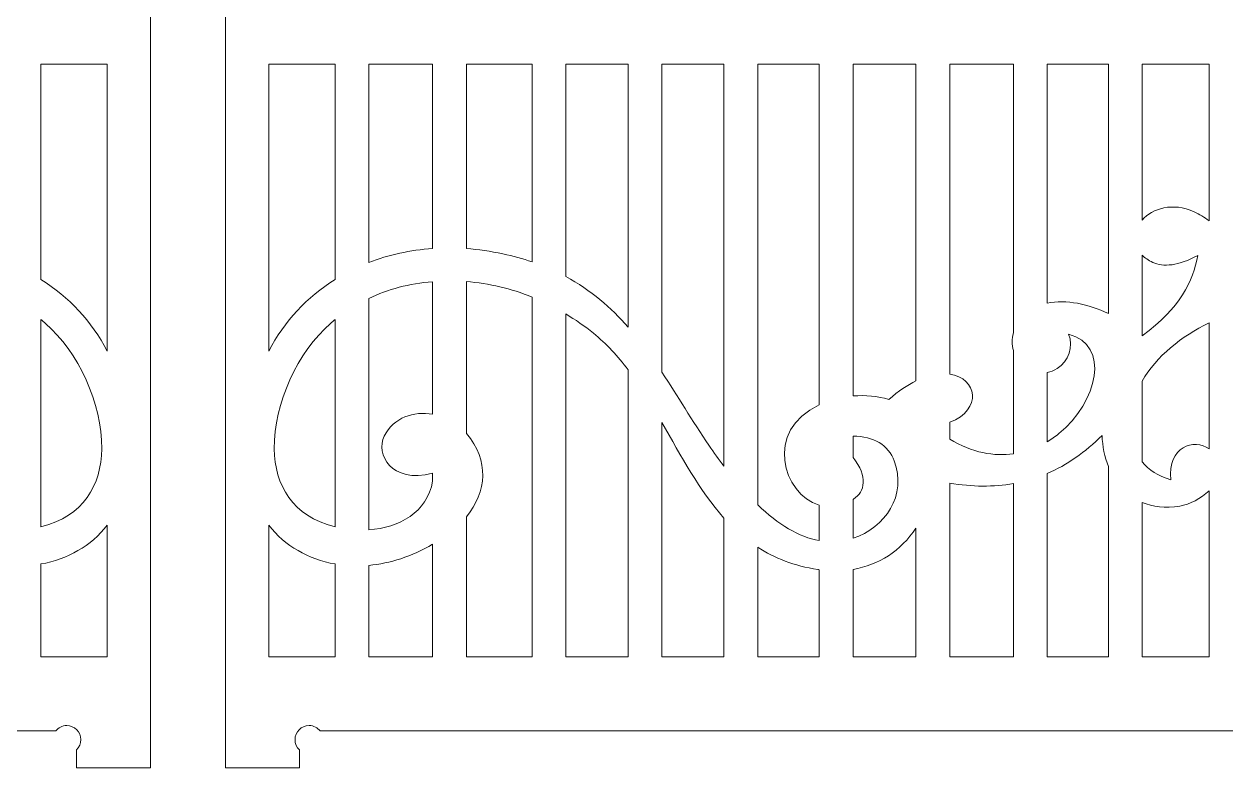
# Model space of a CAD drawing. Header units: centimetres. Extents: x -17.8 to 60.3, y -9.9 to 37.2.
# Drawn here: x -5.98 to 6.81, y 5.24 to 13.16 of the extents above; entities that cross this region are included whole.
import ezdxf

# ---------------------------------------------------------------- set-up
doc = ezdxf.new("R2010")
doc.units = ezdxf.units.CM
doc.header["$MEASUREMENT"] = 0
doc.layers.add('layer 1', color=7, linetype='Continuous')

msp = doc.modelspace()

# ---------------------------------------------------------------- linework, layer by layer
at = {"layer": 'layer 1', "color": 2, "lineweight": 9}
for points, knots in [([(-4.63601, 24.415), (-4.63601, 18.01557), (-4.63601, 11.63934), (-4.63601, 5.24381), (-4.63601, 5.24381), (-4.63601, 5.24381), (-5.09788, 5.24381), (-5.09788, 5.24381), (-5.09788, 5.24381), (-5.09788, 5.24381), (-5.42453, 5.24381), (-5.42453, 5.24381), (-5.42453, 5.24381), (-5.42453, 5.24381), (-5.42453, 5.43717), (-5.42453, 5.43717), (-5.42453, 5.43717), (-5.39622, 5.46445), (-5.3786, 5.50276), (-5.3786, 5.54518), (-5.3786, 5.54518), (-5.3786, 5.62801), (-5.44576, 5.69518), (-5.5286, 5.69518), (-5.5286, 5.69518), (-5.57636, 5.69518), (-5.61891, 5.67285), (-5.64638, 5.63807), (-5.64638, 5.63807), (-5.64638, 5.63807), (-16.96413, 5.63807), (-16.96413, 5.63807), (-16.96413, 5.63807), (-16.9916, 5.67285), (-17.03415, 5.69518), (-17.08191, 5.69518), (-17.08191, 5.69518), (-17.16475, 5.69518), (-17.23191, 5.62801), (-17.23191, 5.54518), (-17.23191, 5.54518), (-17.23191, 5.50127), (-17.21304, 5.46177), (-17.18297, 5.43434), (-17.18297, 5.43434), (-17.18297, 5.43434), (-17.18297, 5.24381), (-17.18297, 5.24381), (-17.18297, 5.24381), (-17.18297, 5.24381), (-17.77437, 5.24381), (-17.77437, 5.24381), (-17.77437, 5.24381), (-17.77437, 5.24381), (-17.77437, 5.63807), (-17.77437, 5.63807), (-17.77437, 5.63807), (-17.77437, 5.63807), (-17.77437, 6.42659), (-17.77437, 6.42659), (-17.77437, 6.42659), (-17.77437, 6.42659), (-17.77437, 12.73479), (-17.77437, 12.73479), (-17.77437, 12.73479), (-17.77437, 12.73479), (-17.77437, 13.52331), (-17.77437, 13.52331), (-17.77437, 13.52331), (-17.77437, 13.52331), (-17.77437, 24.12646), (-17.77437, 24.12646), (-17.77437, 24.12646), (-17.77437, 24.12646), (-17.77437, 24.56265), (-17.77437, 24.56265), (-17.77437, 24.56265), (-17.77437, 24.56265), (-17.77437, 24.95691), (-17.77437, 24.95691), (-17.77437, 24.95691), (-17.77437, 24.95691), (-17.18297, 24.95691), (-17.18297, 24.95691), (-17.18297, 24.95691), (-17.18297, 24.95691), (-17.18297, 24.76837), (-17.18297, 24.76837), (-17.18297, 24.76837), (-17.21304, 24.74094), (-17.23191, 24.70144), (-17.23191, 24.65753), (-17.23191, 24.65753), (-17.23191, 24.5747), (-17.16475, 24.50753), (-17.08191, 24.50753), (-17.08191, 24.50753), (-17.04536, 24.50753), (-17.01187, 24.52062), (-16.98584, 24.54235), (-16.98584, 24.54235), (-16.98584, 24.54235), (-16.98584, 20.50775), (-16.98584, 20.50775), (-16.98584, 20.50775), (-16.93966, 20.55723), (-16.88494, 20.60526), (-16.821, 20.65121), (-16.821, 20.65121), (-16.66854, 20.76082), (-16.44634, 20.80952), (-16.14779, 20.80005), (-16.14779, 20.80005), (-16.20051, 21.0652), (-16.21233, 21.27795), (-16.18903, 21.44857), (-16.18903, 21.44857), (-16.13003, 21.88051), (-15.67194, 22.22386), (-15.25181, 22.01041), (-15.25181, 22.01041), (-15.09993, 21.93325), (-14.99733, 21.78376), (-15.07981, 21.55878), (-15.07981, 21.55878), (-15.16694, 21.32117), (-15.59222, 21.29176), (-15.58507, 21.70299), (-15.58507, 21.70299), (-15.91001, 21.62161), (-15.99251, 21.18251), (-15.63597, 20.69051), (-15.63597, 20.69051), (-15.15117, 20.02154), (-14.37172, 19.83382), (-13.56946, 20.01112), (-13.56946, 20.01112), (-12.75023, 20.19217), (-12.25077, 20.89421), (-12.40318, 21.72106), (-12.40318, 21.72106), (-12.48571, 22.16892), (-12.8824, 22.63552), (-13.40274, 22.47987), (-13.40274, 22.47987), (-13.58176, 22.42633), (-13.71637, 22.27218), (-13.74011, 21.99484), (-13.74011, 21.99484), (-13.46001, 22.08199), (-13.27849, 22.01064), (-13.21344, 21.88089), (-13.21344, 21.88089), (-13.03363, 21.52219), (-13.49196, 21.32608), (-13.77871, 21.469), (-13.77871, 21.469), (-14.15621, 21.65713), (-14.18737, 22.01448), (-14.01323, 22.37744), (-14.01323, 22.37744), (-13.68282, 23.06594), (-12.85578, 22.86397), (-12.34715, 22.51472), (-12.34715, 22.51472), (-12.20806, 23.21602), (-11.69899, 23.45184), (-11.28826, 23.50738), (-11.28826, 23.50738), (-10.09354, 23.66895), (-9.2411, 22.58929), (-8.16533, 22.36493), (-8.16533, 22.36493), (-7.75466, 22.27929), (-7.49082, 22.61039), (-7.46227, 22.98304), (-7.46227, 22.98304), (-7.45148, 23.12375), (-7.49372, 23.25789), (-7.63328, 23.36293), (-7.63328, 23.36293), (-7.71886, 22.55927), (-8.52196, 22.97534), (-8.32145, 23.49326), (-8.32145, 23.49326), (-8.11509, 24.02625), (-7.22313, 23.68018), (-7.15939, 23.1552), (-7.15939, 23.1552), (-7.12912, 22.90577), (-7.20291, 22.57494), (-7.43954, 22.15902), (-7.43954, 22.15902), (-7.00271, 22.20304), (-6.56746, 22.29688), (-6.13741, 22.55633), (-6.13741, 22.55633), (-5.41208, 22.99397), (-5.01584, 23.61784), (-5.02706, 24.47182), (-5.02706, 24.47182), (-5.0388, 25.36441), (-5.39004, 25.99943), (-6.358, 26.06201), (-6.358, 26.06201), (-6.97705, 26.10203), (-7.55364, 25.79544), (-7.52305, 25.11062), (-7.52305, 25.11062), (-7.51132, 24.84745), (-7.32345, 24.68153), (-7.01522, 24.58509), (-7.01522, 24.58509), (-7.11356, 24.85094), (-7.03295, 25.08041), (-6.88771, 25.18483), (-6.88771, 25.18483), (-6.7814, 25.26125), (-6.64045, 25.2707), (-6.50966, 25.17848), (-6.50966, 25.17848), (-6.24927, 24.99485), (-6.30576, 24.6546), (-6.51861, 24.44719), (-6.51861, 24.44719), (-6.78448, 24.18818), (-7.14563, 24.15834), (-7.42366, 24.31236), (-7.42366, 24.31236), (-7.82605, 24.53526), (-7.95879, 25.13703), (-7.83741, 25.54933), (-7.83741, 25.54933), (-7.76997, 25.77835), (-7.61651, 25.97813), (-7.3628, 26.14469), (-7.3628, 26.14469), (-7.05744, 26.34512), (-6.70752, 26.40975), (-6.40005, 26.3956), (-6.40005, 26.3956), (-5.58677, 26.35817), (-4.7549, 25.66939), (-4.65329, 24.86076), (-4.65329, 24.86076), (-4.64894, 24.82604), (-4.64168, 24.56304), (-4.63788, 24.47591), (-4.63788, 24.47591), (-4.63699, 24.45542), (-4.63601, 24.43554), (-4.63601, 24.415)], [0, 0, 0, 0, 0.015625, 0.015625, 0.015625, 0.015625, 0.03125, 0.03125, 0.03125, 0.03125, 0.046875, 0.046875, 0.046875, 0.046875, 0.0625, 0.0625, 0.0625, 0.0625, 0.078125, 0.078125, 0.078125, 0.078125, 0.09375, 0.09375, 0.09375, 0.09375, 0.109375, 0.109375, 0.109375, 0.109375, 0.125, 0.125, 0.125, 0.125, 0.140625, 0.140625, 0.140625, 0.140625, 0.15625, 0.15625, 0.15625, 0.15625, 0.171875, 0.171875, 0.171875, 0.171875, 0.1875, 0.1875, 0.1875, 0.1875, 0.203125, 0.203125, 0.203125, 0.203125, 0.21875, 0.21875, 0.21875, 0.21875, 0.234375, 0.234375, 0.234375, 0.234375, 0.25, 0.25, 0.25, 0.25, 0.265625, 0.265625, 0.265625, 0.265625, 0.28125, 0.28125, 0.28125, 0.28125, 0.296875, 0.296875, 0.296875, 0.296875, 0.3125, 0.3125, 0.3125, 0.3125, 0.328125, 0.328125, 0.328125, 0.328125, 0.34375, 0.34375, 0.34375, 0.34375, 0.359375, 0.359375, 0.359375, 0.359375, 0.375, 0.375, 0.375, 0.375, 0.390625, 0.390625, 0.390625, 0.390625, 0.40625, 0.40625, 0.40625, 0.40625, 0.421875, 0.421875, 0.421875, 0.421875, 0.4375, 0.4375, 0.4375, 0.4375, 0.453125, 0.453125, 0.453125, 0.453125, 0.46875, 0.46875, 0.46875, 0.46875, 0.484375, 0.484375, 0.484375, 0.484375, 0.5, 0.5, 0.5, 0.5, 0.515625, 0.515625, 0.515625, 0.515625, 0.53125, 0.53125, 0.53125, 0.53125, 0.546875, 0.546875, 0.546875, 0.546875, 0.5625, 0.5625, 0.5625, 0.5625, 0.578125, 0.578125, 0.578125, 0.578125, 0.59375, 0.59375, 0.59375, 0.59375, 0.609375, 0.609375, 0.609375, 0.609375, 0.625, 0.625, 0.625, 0.625, 0.640625, 0.640625, 0.640625, 0.640625, 0.65625, 0.65625, 0.65625, 0.65625, 0.671875, 0.671875, 0.671875, 0.671875, 0.6875, 0.6875, 0.6875, 0.6875, 0.703125, 0.703125, 0.703125, 0.703125, 0.71875, 0.71875, 0.71875, 0.71875, 0.734375, 0.734375, 0.734375, 0.734375, 0.75, 0.75, 0.75, 0.75, 0.765625, 0.765625, 0.765625, 0.765625, 0.78125, 0.78125, 0.78125, 0.78125, 0.796875, 0.796875, 0.796875, 0.796875, 0.8125, 0.8125, 0.8125, 0.8125, 0.828125, 0.828125, 0.828125, 0.828125, 0.84375, 0.84375, 0.84375, 0.84375, 0.859375, 0.859375, 0.859375, 0.859375, 0.875, 0.875, 0.875, 0.875, 0.890625, 0.890625, 0.890625, 0.890625, 0.90625, 0.90625, 0.90625, 0.90625, 0.921875, 0.921875, 0.921875, 0.921875, 0.9375, 0.9375, 0.9375, 0.9375, 0.953125, 0.953125, 0.953125, 0.953125, 0.96875, 0.96875, 0.96875, 0.96875, 1, 1, 1, 1]), ([(-3.84007, 24.40187), (-3.84007, 18.00686), (-3.84007, 11.63498), (-3.84007, 5.24382), (-3.84007, 5.24382), (-3.84007, 5.24382), (-3.37819, 5.24382), (-3.37819, 5.24382), (-3.37819, 5.24382), (-3.37819, 5.24382), (-3.05154, 5.24382), (-3.05154, 5.24382), (-3.05154, 5.24382), (-3.05154, 5.24382), (-3.05154, 5.43579), (-3.05154, 5.43579), (-3.05154, 5.43579), (-3.08069, 5.46315), (-3.09892, 5.50204), (-3.09892, 5.54518), (-3.09892, 5.54518), (-3.09892, 5.62801), (-3.03176, 5.69518), (-2.94892, 5.69518), (-2.94892, 5.69518), (-2.90117, 5.69518), (-2.85862, 5.67286), (-2.83115, 5.63808), (-2.83115, 5.63808), (-2.83115, 5.63808), (8.48448, 5.63808), (8.48448, 5.63808), (8.48448, 5.63808), (8.51195, 5.67286), (8.5545, 5.69518), (8.60225, 5.69518), (8.60225, 5.69518), (8.68509, 5.69518), (8.75225, 5.62801), (8.75225, 5.54518), (8.75225, 5.54518), (8.75225, 5.50305), (8.73487, 5.46498), (8.7069, 5.43773), (8.7069, 5.43773), (8.7069, 5.43773), (8.7069, 5.24382), (8.7069, 5.24382), (8.7069, 5.24382), (8.7069, 5.24382), (9.29829, 5.24382), (9.29829, 5.24382), (9.29829, 5.24382), (9.29829, 5.24382), (9.29829, 5.63808), (9.29829, 5.63808), (9.29829, 5.63808), (9.29829, 5.63808), (9.29829, 6.42661), (9.29829, 6.42661), (9.29829, 6.42661), (9.29829, 6.42661), (9.29829, 12.7348), (9.29829, 12.7348), (9.29829, 12.7348), (9.29829, 12.7348), (9.29829, 13.52332), (9.29829, 13.52332), (9.29829, 13.52332), (9.29829, 13.52332), (9.29829, 24.12648), (9.29829, 24.12648), (9.29829, 24.12648), (9.29829, 24.12648), (9.29829, 24.56266), (9.29829, 24.56266), (9.29829, 24.56266), (9.29829, 24.56266), (9.29829, 24.95692), (9.29829, 24.95692), (9.29829, 24.95692), (9.29829, 24.95692), (8.7069, 24.95692), (8.7069, 24.95692), (8.7069, 24.95692), (8.7069, 24.95692), (8.7069, 24.76498), (8.7069, 24.76498), (8.7069, 24.76498), (8.73487, 24.73773), (8.75225, 24.69966), (8.75225, 24.65753), (8.75225, 24.65753), (8.75225, 24.5747), (8.68509, 24.50753), (8.60225, 24.50753), (8.60225, 24.50753), (8.56736, 24.50753), (8.53525, 24.51944), (8.50977, 24.53943), (8.50977, 24.53943), (8.50977, 24.53943), (8.50977, 20.50777), (8.50977, 20.50777), (8.50977, 20.50777), (8.46359, 20.55725), (8.40886, 20.60527), (8.34493, 20.65123), (8.34493, 20.65123), (8.19247, 20.76083), (7.97026, 20.80954), (7.67171, 20.80006), (7.67171, 20.80006), (7.72444, 21.06521), (7.73625, 21.27796), (7.71295, 21.44858), (7.71295, 21.44858), (7.65396, 21.88052), (7.19586, 22.22387), (6.77574, 22.01042), (6.77574, 22.01042), (6.62386, 21.93326), (6.52126, 21.78377), (6.60374, 21.55879), (6.60374, 21.55879), (6.69087, 21.32118), (7.11615, 21.29177), (7.109, 21.703), (7.109, 21.703), (7.43393, 21.62162), (7.51644, 21.18252), (7.15989, 20.69052), (7.15989, 20.69052), (6.6751, 20.02155), (5.89564, 19.83383), (5.09338, 20.01113), (5.09338, 20.01113), (4.27416, 20.19219), (3.7747, 20.89422), (3.9271, 21.72107), (3.9271, 21.72107), (4.00964, 22.16894), (4.40633, 22.63553), (4.92666, 22.47988), (4.92666, 22.47988), (5.10568, 22.42634), (5.2403, 22.2722), (5.26403, 21.99486), (5.26403, 21.99486), (4.98394, 22.082), (4.80242, 22.01065), (4.73736, 21.8809), (4.73736, 21.8809), (4.55756, 21.5222), (5.01588, 21.3261), (5.30263, 21.46902), (5.30263, 21.46902), (5.68014, 21.65715), (5.7113, 22.01449), (5.53715, 22.37745), (5.53715, 22.37745), (5.20675, 23.06595), (4.3797, 22.86398), (3.87108, 22.51473), (3.87108, 22.51473), (3.73198, 23.21603), (3.22291, 23.45185), (2.81218, 23.50739), (2.81218, 23.50739), (1.61746, 23.66896), (0.76503, 22.5893), (-0.31074, 22.36494), (-0.31074, 22.36494), (-0.72142, 22.2793), (-0.98526, 22.61041), (-1.0138, 22.98305), (-1.0138, 22.98305), (-1.02459, 23.12376), (-0.98235, 23.2579), (-0.8428, 23.36295), (-0.8428, 23.36295), (-0.75722, 22.55928), (0.04588, 22.97535), (-0.15463, 23.49328), (-0.15463, 23.49328), (-0.36098, 24.02627), (-1.25295, 23.6802), (-1.31669, 23.15521), (-1.31669, 23.15521), (-1.34695, 22.90579), (-1.27316, 22.57495), (-1.03654, 22.15903), (-1.03654, 22.15903), (-1.47337, 22.20305), (-1.90862, 22.29689), (-2.33867, 22.55634), (-2.33867, 22.55634), (-3.06399, 22.99398), (-3.46024, 23.61785), (-3.44901, 24.47184), (-3.44901, 24.47184), (-3.43728, 25.36442), (-3.08603, 25.99944), (-2.11808, 26.06203), (-2.11808, 26.06203), (-1.49902, 26.10204), (-0.92244, 25.79545), (-0.95302, 25.11063), (-0.95302, 25.11063), (-0.96476, 24.84746), (-1.15262, 24.68154), (-1.46086, 24.58511), (-1.46086, 24.58511), (-1.36251, 24.85096), (-1.44313, 25.08042), (-1.58836, 25.18485), (-1.58836, 25.18485), (-1.69468, 25.26127), (-1.83563, 25.27072), (-1.96642, 25.1785), (-1.96642, 25.1785), (-2.2268, 24.99486), (-2.17032, 24.65462), (-1.95747, 24.44721), (-1.95747, 24.44721), (-1.69159, 24.18819), (-1.33045, 24.15836), (-1.05241, 24.31237), (-1.05241, 24.31237), (-0.65003, 24.53527), (-0.51728, 25.13705), (-0.63866, 25.54934), (-0.63866, 25.54934), (-0.70611, 25.77837), (-0.85957, 25.97814), (-1.11327, 26.1447), (-1.11327, 26.1447), (-1.41863, 26.34513), (-1.76855, 26.40977), (-2.07602, 26.39561), (-2.07602, 26.39561), (-2.88931, 26.35818), (-3.72117, 25.66941), (-3.82279, 24.86078), (-3.82279, 24.86078), (-3.83555, 24.75923), (-3.84115, 24.65094), (-3.84003, 24.53894), (-3.84003, 24.53894), (-3.83948, 24.48378), (-3.84007, 24.45011), (-3.84007, 24.40187)], [0, 0, 0, 0, 0.015625, 0.015625, 0.015625, 0.015625, 0.03125, 0.03125, 0.03125, 0.03125, 0.046875, 0.046875, 0.046875, 0.046875, 0.0625, 0.0625, 0.0625, 0.0625, 0.078125, 0.078125, 0.078125, 0.078125, 0.09375, 0.09375, 0.09375, 0.09375, 0.109375, 0.109375, 0.109375, 0.109375, 0.125, 0.125, 0.125, 0.125, 0.140625, 0.140625, 0.140625, 0.140625, 0.15625, 0.15625, 0.15625, 0.15625, 0.171875, 0.171875, 0.171875, 0.171875, 0.1875, 0.1875, 0.1875, 0.1875, 0.203125, 0.203125, 0.203125, 0.203125, 0.21875, 0.21875, 0.21875, 0.21875, 0.234375, 0.234375, 0.234375, 0.234375, 0.25, 0.25, 0.25, 0.25, 0.265625, 0.265625, 0.265625, 0.265625, 0.28125, 0.28125, 0.28125, 0.28125, 0.296875, 0.296875, 0.296875, 0.296875, 0.3125, 0.3125, 0.3125, 0.3125, 0.328125, 0.328125, 0.328125, 0.328125, 0.34375, 0.34375, 0.34375, 0.34375, 0.359375, 0.359375, 0.359375, 0.359375, 0.375, 0.375, 0.375, 0.375, 0.390625, 0.390625, 0.390625, 0.390625, 0.40625, 0.40625, 0.40625, 0.40625, 0.421875, 0.421875, 0.421875, 0.421875, 0.4375, 0.4375, 0.4375, 0.4375, 0.453125, 0.453125, 0.453125, 0.453125, 0.46875, 0.46875, 0.46875, 0.46875, 0.484375, 0.484375, 0.484375, 0.484375, 0.5, 0.5, 0.5, 0.5, 0.515625, 0.515625, 0.515625, 0.515625, 0.53125, 0.53125, 0.53125, 0.53125, 0.546875, 0.546875, 0.546875, 0.546875, 0.5625, 0.5625, 0.5625, 0.5625, 0.578125, 0.578125, 0.578125, 0.578125, 0.59375, 0.59375, 0.59375, 0.59375, 0.609375, 0.609375, 0.609375, 0.609375, 0.625, 0.625, 0.625, 0.625, 0.640625, 0.640625, 0.640625, 0.640625, 0.65625, 0.65625, 0.65625, 0.65625, 0.671875, 0.671875, 0.671875, 0.671875, 0.6875, 0.6875, 0.6875, 0.6875, 0.703125, 0.703125, 0.703125, 0.703125, 0.71875, 0.71875, 0.71875, 0.71875, 0.734375, 0.734375, 0.734375, 0.734375, 0.75, 0.75, 0.75, 0.75, 0.765625, 0.765625, 0.765625, 0.765625, 0.78125, 0.78125, 0.78125, 0.78125, 0.796875, 0.796875, 0.796875, 0.796875, 0.8125, 0.8125, 0.8125, 0.8125, 0.828125, 0.828125, 0.828125, 0.828125, 0.84375, 0.84375, 0.84375, 0.84375, 0.859375, 0.859375, 0.859375, 0.859375, 0.875, 0.875, 0.875, 0.875, 0.890625, 0.890625, 0.890625, 0.890625, 0.90625, 0.90625, 0.90625, 0.90625, 0.921875, 0.921875, 0.921875, 0.921875, 0.9375, 0.9375, 0.9375, 0.9375, 0.953125, 0.953125, 0.953125, 0.953125, 0.96875, 0.96875, 0.96875, 0.96875, 1, 1, 1, 1]), ([(-5.09788, 12.73479), (-5.09788, 12.73479), (-5.80355, 12.73479), (-5.80355, 12.73479), (-5.80355, 12.73479), (-5.80355, 12.73479), (-5.80355, 10.4445), (-5.80355, 10.4445), (-5.80355, 10.4445), (-5.50659, 10.25777), (-5.26347, 9.99879), (-5.09788, 9.68204), (-5.09788, 9.68204), (-5.09788, 9.68204), (-5.09788, 12.73479), (-5.09788, 12.73479)], [0, 0, 0, 0, 0.2, 0.2, 0.2, 0.2, 0.4, 0.4, 0.4, 0.4, 0.6, 0.6, 0.6, 0.6, 1, 1, 1, 1]), ([(-3.37819, 12.7348), (-3.37819, 12.7348), (-2.67253, 12.7348), (-2.67253, 12.7348), (-2.67253, 12.7348), (-2.67253, 12.7348), (-2.67253, 10.44452), (-2.67253, 10.44452), (-2.67253, 10.44452), (-2.96949, 10.25778), (-3.2126, 9.9988), (-3.37819, 9.68205), (-3.37819, 9.68205), (-3.37819, 9.68205), (-3.37819, 12.7348), (-3.37819, 12.7348)], [0, 0, 0, 0, 0.2, 0.2, 0.2, 0.2, 0.4, 0.4, 0.4, 0.4, 0.6, 0.6, 0.6, 0.6, 1, 1, 1, 1]), ([(-2.31332, 12.7348), (-2.31332, 12.7348), (-1.63407, 12.7348), (-1.63407, 12.7348), (-1.63407, 12.7348), (-1.63407, 12.7348), (-1.63407, 10.77392), (-1.63407, 10.77392), (-1.63407, 10.77392), (-1.8744, 10.75746), (-2.10277, 10.7065), (-2.31332, 10.62471), (-2.31332, 10.62471), (-2.31332, 10.62471), (-2.31332, 12.7348), (-2.31332, 12.7348)], [0, 0, 0, 0, 0.2, 0.2, 0.2, 0.2, 0.4, 0.4, 0.4, 0.4, 0.6, 0.6, 0.6, 0.6, 1, 1, 1, 1]), ([(-1.27484, 12.7348), (-1.27484, 12.7348), (-0.57635, 12.7348), (-0.57635, 12.7348), (-0.57635, 12.7348), (-0.57635, 12.7348), (-0.57635, 10.63131), (-0.57635, 10.63131), (-0.57635, 10.63131), (-0.6734, 10.6644), (-0.77648, 10.69319), (-0.88664, 10.71699), (-0.88664, 10.71699), (-1.01788, 10.74535), (-1.14752, 10.76386), (-1.27484, 10.773), (-1.27484, 10.773), (-1.27484, 10.773), (-1.27484, 12.7348), (-1.27484, 12.7348)], [0, 0, 0, 0, 0.16666667, 0.16666667, 0.16666667, 0.16666667, 0.33333333, 0.33333333, 0.33333333, 0.33333333, 0.5, 0.5, 0.5, 0.5, 0.66666667, 0.66666667, 0.66666667, 0.66666667, 1, 1, 1, 1]), ([(-0.21714, 12.7348), (-0.21714, 12.7348), (0.44769, 12.7348), (0.44769, 12.7348), (0.44769, 12.7348), (0.44769, 12.7348), (0.44769, 9.93646), (0.44769, 9.93646), (0.44769, 9.93646), (0.26419, 10.14554), (0.05144, 10.33084), (-0.21714, 10.47552), (-0.21714, 10.47552), (-0.21714, 10.47552), (-0.21714, 12.7348), (-0.21714, 12.7348)], [0, 0, 0, 0, 0.2, 0.2, 0.2, 0.2, 0.4, 0.4, 0.4, 0.4, 0.6, 0.6, 0.6, 0.6, 1, 1, 1, 1]), ([(0.8069, 12.7348), (0.8069, 12.7348), (1.46692, 12.7348), (1.46692, 12.7348), (1.46692, 12.7348), (1.46692, 12.7348), (1.46692, 8.45606), (1.46692, 8.45606), (1.46692, 8.45606), (1.41351, 8.52654), (1.36004, 8.601), (1.30648, 8.6793), (1.30648, 8.6793), (1.1296, 8.93794), (0.97416, 9.20406), (0.8069, 9.45664), (0.8069, 9.45664), (0.8069, 9.45664), (0.8069, 12.7348), (0.8069, 12.7348)], [0, 0, 0, 0, 0.16666667, 0.16666667, 0.16666667, 0.16666667, 0.33333333, 0.33333333, 0.33333333, 0.33333333, 0.5, 0.5, 0.5, 0.5, 0.66666667, 0.66666667, 0.66666667, 0.66666667, 1, 1, 1, 1]), ([(1.82615, 12.7348), (1.82615, 12.7348), (2.48136, 12.7348), (2.48136, 12.7348), (2.48136, 12.7348), (2.48136, 12.7348), (2.48136, 9.10803), (2.48136, 9.10803), (2.48136, 9.10803), (1.88784, 8.83344), (2.09351, 8.15747), (2.48136, 8.04288), (2.48136, 8.04288), (2.48136, 8.04288), (2.48136, 7.66421), (2.48136, 7.66421), (2.48136, 7.66421), (2.26325, 7.70206), (2.04504, 7.83469), (1.82615, 8.04499), (1.82615, 8.04499), (1.82615, 8.04499), (1.82615, 12.7348), (1.82615, 12.7348)], [0, 0, 0, 0, 0.14285714, 0.14285714, 0.14285714, 0.14285714, 0.28571429, 0.28571429, 0.28571429, 0.28571429, 0.42857143, 0.42857143, 0.42857143, 0.42857143, 0.57142857, 0.57142857, 0.57142857, 0.57142857, 0.71428571, 0.71428571, 0.71428571, 0.71428571, 1, 1, 1, 1]), ([(2.84057, 12.7348), (2.84057, 12.7348), (3.51021, 12.7348), (3.51021, 12.7348), (3.51021, 12.7348), (3.51021, 12.7348), (3.51021, 9.36383), (3.51021, 9.36383), (3.51021, 9.36383), (3.42086, 9.32037), (3.32415, 9.25663), (3.22183, 9.16796), (3.22183, 9.16796), (3.10072, 9.2007), (2.97455, 9.21588), (2.84057, 9.20388), (2.84057, 9.20388), (2.84057, 9.20388), (2.84057, 12.7348), (2.84057, 12.7348)], [0, 0, 0, 0, 0.16666667, 0.16666667, 0.16666667, 0.16666667, 0.33333333, 0.33333333, 0.33333333, 0.33333333, 0.5, 0.5, 0.5, 0.5, 0.66666667, 0.66666667, 0.66666667, 0.66666667, 1, 1, 1, 1]), ([(3.86942, 12.7348), (3.86942, 12.7348), (4.54868, 12.7348), (4.54868, 12.7348), (4.54868, 12.7348), (4.54868, 12.7348), (4.54868, 9.87547), (4.54868, 9.87547), (4.54868, 9.87547), (4.52908, 9.81288), (4.53085, 9.74817), (4.54868, 9.68857), (4.54868, 9.68857), (4.54868, 9.68857), (4.54868, 8.58853), (4.54868, 8.58853), (4.54868, 8.58853), (4.34217, 8.55933), (4.111, 8.59892), (3.86942, 8.74424), (3.86942, 8.74424), (3.86942, 8.74424), (3.86942, 8.92345), (3.86942, 8.92345), (3.86942, 8.92345), (4.22369, 9.06184), (4.16036, 9.39408), (3.86942, 9.43613), (3.86942, 9.43613), (3.86942, 9.43613), (3.86942, 12.7348), (3.86942, 12.7348)], [0, 0, 0, 0, 0.11111111, 0.11111111, 0.11111111, 0.11111111, 0.22222222, 0.22222222, 0.22222222, 0.22222222, 0.33333333, 0.33333333, 0.33333333, 0.33333333, 0.44444444, 0.44444444, 0.44444444, 0.44444444, 0.55555556, 0.55555556, 0.55555556, 0.55555556, 0.66666667, 0.66666667, 0.66666667, 0.66666667, 0.77777778, 0.77777778, 0.77777778, 0.77777778, 1, 1, 1, 1]), ([(4.9079, 12.7348), (4.9079, 12.7348), (5.55831, 12.7348), (5.55831, 12.7348), (5.55831, 12.7348), (5.55831, 12.7348), (5.55831, 10.08139), (5.55831, 10.08139), (5.55831, 10.08139), (5.34996, 10.18006), (5.10923, 10.23693), (4.9079, 10.19093), (4.9079, 10.19093), (4.9079, 10.19093), (4.9079, 12.7348), (4.9079, 12.7348)], [0, 0, 0, 0, 0.2, 0.2, 0.2, 0.2, 0.4, 0.4, 0.4, 0.4, 0.6, 0.6, 0.6, 0.6, 1, 1, 1, 1]), ([(5.91752, 12.7348), (5.91752, 12.7348), (6.63044, 12.7348), (6.63044, 12.7348), (6.63044, 12.7348), (6.63044, 12.7348), (6.63044, 11.06714), (6.63044, 11.06714), (6.63044, 11.06714), (6.58121, 11.10646), (6.52689, 11.13844), (6.47134, 11.16402), (6.47134, 11.16402), (6.24195, 11.26963), (6.02874, 11.20096), (5.91752, 11.07687), (5.91752, 11.07687), (5.91752, 11.07687), (5.91752, 12.7348), (5.91752, 12.7348)], [0, 0, 0, 0, 0.16666667, 0.16666667, 0.16666667, 0.16666667, 0.33333333, 0.33333333, 0.33333333, 0.33333333, 0.5, 0.5, 0.5, 0.5, 0.66666667, 0.66666667, 0.66666667, 0.66666667, 1, 1, 1, 1]), ([(5.91752, 10.70346), (5.94653, 10.67508), (5.98381, 10.64897), (6.03052, 10.62642), (6.03052, 10.62642), (6.1406, 10.57327), (6.30843, 10.58963), (6.51036, 10.70022), (6.51036, 10.70022), (6.45779, 10.42508), (6.32702, 10.14464), (5.91752, 9.84533), (5.91752, 9.84533), (5.91752, 9.84533), (5.91752, 10.70346), (5.91752, 10.70346)], [0, 0, 0, 0, 0.2, 0.2, 0.2, 0.2, 0.4, 0.4, 0.4, 0.4, 0.6, 0.6, 0.6, 0.6, 1, 1, 1, 1]), ([(-1.63407, 9.00861), (-1.83569, 9.04411), (-2.04925, 8.97855), (-2.14861, 8.77534), (-2.14861, 8.77534), (-2.23943, 8.58957), (-2.08287, 8.26586), (-1.63407, 8.38113), (-1.63407, 8.38113), (-1.63407, 8.38113), (-1.63407, 8.297), (-1.63407, 8.297), (-1.63407, 8.297), (-1.69289, 7.96328), (-1.98925, 7.80119), (-2.31332, 7.78036), (-2.31332, 7.78036), (-2.31332, 7.78036), (-2.31332, 10.24344), (-2.31332, 10.24344), (-2.31332, 10.24344), (-2.10947, 10.34072), (-1.88387, 10.40066), (-1.63407, 10.42074), (-1.63407, 10.42074), (-1.63407, 10.42074), (-1.63407, 9.00861), (-1.63407, 9.00861)], [0, 0, 0, 0, 0.125, 0.125, 0.125, 0.125, 0.25, 0.25, 0.25, 0.25, 0.375, 0.375, 0.375, 0.375, 0.5, 0.5, 0.5, 0.5, 0.625, 0.625, 0.625, 0.625, 0.75, 0.75, 0.75, 0.75, 1, 1, 1, 1]), ([(-1.27484, 6.42661), (-1.27484, 6.42661), (-1.27484, 7.91878), (-1.27484, 7.91878), (-1.27484, 7.91878), (-1.05675, 8.18186), (-1.02851, 8.51807), (-1.27484, 8.80369), (-1.27484, 8.80369), (-1.27484, 8.80369), (-1.27484, 10.42164), (-1.27484, 10.42164), (-1.27484, 10.42164), (-1.03234, 10.40332), (-0.79802, 10.34694), (-0.57635, 10.25768), (-0.57635, 10.25768), (-0.57635, 10.25768), (-0.57635, 6.42661), (-0.57635, 6.42661), (-0.57635, 6.42661), (-0.57635, 6.42661), (-1.27484, 6.42661), (-1.27484, 6.42661)], [0, 0, 0, 0, 0.14285714, 0.14285714, 0.14285714, 0.14285714, 0.28571429, 0.28571429, 0.28571429, 0.28571429, 0.42857143, 0.42857143, 0.42857143, 0.42857143, 0.57142857, 0.57142857, 0.57142857, 0.57142857, 0.71428571, 0.71428571, 0.71428571, 0.71428571, 1, 1, 1, 1]), ([(-5.80355, 7.81232), (-5.34565, 7.92142), (-5.1632, 8.25667), (-5.1563, 8.64204), (-5.1563, 8.64204), (-5.1477, 9.12177), (-5.41101, 9.67915), (-5.75316, 9.97448), (-5.75316, 9.97448), (-5.76977, 9.98882), (-5.78657, 10.00281), (-5.80355, 10.01649), (-5.80355, 10.01649), (-5.80355, 10.01649), (-5.80355, 7.81232), (-5.80355, 7.81232)], [0, 0, 0, 0, 0.2, 0.2, 0.2, 0.2, 0.4, 0.4, 0.4, 0.4, 0.6, 0.6, 0.6, 0.6, 1, 1, 1, 1]), ([(-2.67253, 7.81233), (-3.13042, 7.92144), (-3.31288, 8.25668), (-3.31977, 8.64206), (-3.31977, 8.64206), (-3.32837, 9.12178), (-3.06507, 9.67916), (-2.72291, 9.97449), (-2.72291, 9.97449), (-2.7063, 9.98883), (-2.68951, 10.00283), (-2.67253, 10.01651), (-2.67253, 10.01651), (-2.67253, 10.01651), (-2.67253, 7.81233), (-2.67253, 7.81233)], [0, 0, 0, 0, 0.2, 0.2, 0.2, 0.2, 0.4, 0.4, 0.4, 0.4, 0.6, 0.6, 0.6, 0.6, 1, 1, 1, 1]), ([(-0.21714, 6.42661), (-0.21714, 6.42661), (-0.21714, 10.07801), (-0.21714, 10.07801), (-0.21714, 10.07801), (-0.11534, 10.01659), (-0.01723, 9.94785), (0.07666, 9.87242), (0.07666, 9.87242), (0.21708, 9.75959), (0.3382, 9.62698), (0.44769, 9.48265), (0.44769, 9.48265), (0.44769, 9.48265), (0.44769, 6.42661), (0.44769, 6.42661), (0.44769, 6.42661), (0.44769, 6.42661), (-0.21714, 6.42661), (-0.21714, 6.42661)], [0, 0, 0, 0, 0.16666667, 0.16666667, 0.16666667, 0.16666667, 0.33333333, 0.33333333, 0.33333333, 0.33333333, 0.5, 0.5, 0.5, 0.5, 0.66666667, 0.66666667, 0.66666667, 0.66666667, 1, 1, 1, 1]), ([(6.63044, 8.64161), (6.47205, 8.7517), (6.18623, 8.66858), (6.22189, 8.31063), (6.22189, 8.31063), (6.08957, 8.35357), (5.98799, 8.41754), (5.91752, 8.50283), (5.91752, 8.50283), (5.91752, 8.50283), (5.91752, 9.36183), (5.91752, 9.36183), (5.91752, 9.36183), (6.06856, 9.62642), (6.33916, 9.84014), (6.63044, 9.98138), (6.63044, 9.98138), (6.63044, 9.98138), (6.63044, 8.64161), (6.63044, 8.64161)], [0, 0, 0, 0, 0.16666667, 0.16666667, 0.16666667, 0.16666667, 0.33333333, 0.33333333, 0.33333333, 0.33333333, 0.5, 0.5, 0.5, 0.5, 0.66666667, 0.66666667, 0.66666667, 0.66666667, 1, 1, 1, 1]), ([(4.9079, 9.45337), (4.94287, 9.46053), (4.97861, 9.47444), (5.01429, 9.49629), (5.01429, 9.49629), (5.13615, 9.5709), (5.18831, 9.73136), (5.13533, 9.86113), (5.13533, 9.86113), (5.58203, 9.74996), (5.44784, 9.14004), (5.0306, 8.80322), (5.0306, 8.80322), (4.99205, 8.7721), (4.95105, 8.74333), (4.9079, 8.71748), (4.9079, 8.71748), (4.9079, 8.71748), (4.9079, 9.45337), (4.9079, 9.45337)], [0, 0, 0, 0, 0.16666667, 0.16666667, 0.16666667, 0.16666667, 0.33333333, 0.33333333, 0.33333333, 0.33333333, 0.5, 0.5, 0.5, 0.5, 0.66666667, 0.66666667, 0.66666667, 0.66666667, 1, 1, 1, 1]), ([(0.8069, 6.42661), (0.8069, 6.42661), (0.8069, 8.9218), (0.8069, 8.9218), (0.8069, 8.9218), (1.01177, 8.56415), (1.20417, 8.19598), (1.46692, 7.90435), (1.46692, 7.90435), (1.46692, 7.90435), (1.46692, 6.42661), (1.46692, 6.42661), (1.46692, 6.42661), (1.46692, 6.42661), (0.8069, 6.42661), (0.8069, 6.42661)], [0, 0, 0, 0, 0.2, 0.2, 0.2, 0.2, 0.4, 0.4, 0.4, 0.4, 0.6, 0.6, 0.6, 0.6, 1, 1, 1, 1]), ([(2.84057, 8.1025), (2.84227, 8.10357), (2.84397, 8.10451), (2.84567, 8.10561), (2.84567, 8.10561), (2.96811, 8.18519), (3.00149, 8.34581), (2.84057, 8.54993), (2.84057, 8.54993), (2.84057, 8.54993), (2.84057, 8.77584), (2.84057, 8.77584), (2.84057, 8.77584), (3.05967, 8.7776), (3.21752, 8.67963), (3.2799, 8.51249), (3.2799, 8.51249), (3.41563, 8.14869), (3.18405, 7.79908), (2.84057, 7.6887), (2.84057, 7.6887), (2.84057, 7.6887), (2.84057, 8.1025), (2.84057, 8.1025)], [0, 0, 0, 0, 0.14285714, 0.14285714, 0.14285714, 0.14285714, 0.28571429, 0.28571429, 0.28571429, 0.28571429, 0.42857143, 0.42857143, 0.42857143, 0.42857143, 0.57142857, 0.57142857, 0.57142857, 0.57142857, 0.71428571, 0.71428571, 0.71428571, 0.71428571, 1, 1, 1, 1]), ([(4.9079, 6.42661), (4.9079, 6.42661), (4.9079, 8.37893), (4.9079, 8.37893), (4.9079, 8.37893), (5.11821, 8.46899), (5.31262, 8.6043), (5.49112, 8.7849), (5.49112, 8.7849), (5.49581, 8.6659), (5.51853, 8.55324), (5.55831, 8.45276), (5.55831, 8.45276), (5.55831, 8.45276), (5.55831, 6.42661), (5.55831, 6.42661), (5.55831, 6.42661), (5.55831, 6.42661), (4.9079, 6.42661), (4.9079, 6.42661)], [0, 0, 0, 0, 0.16666667, 0.16666667, 0.16666667, 0.16666667, 0.33333333, 0.33333333, 0.33333333, 0.33333333, 0.5, 0.5, 0.5, 0.5, 0.66666667, 0.66666667, 0.66666667, 0.66666667, 1, 1, 1, 1]), ([(3.86942, 6.42661), (3.86942, 6.42661), (3.86942, 8.27638), (3.86942, 8.27638), (3.86942, 8.27638), (4.10971, 8.23539), (4.33611, 8.23386), (4.54868, 8.27175), (4.54868, 8.27175), (4.54868, 8.27175), (4.54868, 6.42661), (4.54868, 6.42661), (4.54868, 6.42661), (4.54868, 6.42661), (3.86942, 6.42661), (3.86942, 6.42661)], [0, 0, 0, 0, 0.2, 0.2, 0.2, 0.2, 0.4, 0.4, 0.4, 0.4, 0.6, 0.6, 0.6, 0.6, 1, 1, 1, 1]), ([(5.91752, 6.42661), (5.91752, 6.42661), (5.91752, 8.07013), (5.91752, 8.07013), (5.91752, 8.07013), (6.03033, 8.02367), (6.16432, 8.00795), (6.31805, 8.03244), (6.31805, 8.03244), (6.42538, 8.04953), (6.54439, 8.11181), (6.63044, 8.19516), (6.63044, 8.19516), (6.63044, 8.19516), (6.63044, 6.42661), (6.63044, 6.42661), (6.63044, 6.42661), (6.63044, 6.42661), (5.91752, 6.42661), (5.91752, 6.42661)], [0, 0, 0, 0, 0.16666667, 0.16666667, 0.16666667, 0.16666667, 0.33333333, 0.33333333, 0.33333333, 0.33333333, 0.5, 0.5, 0.5, 0.5, 0.66666667, 0.66666667, 0.66666667, 0.66666667, 1, 1, 1, 1]), ([(-5.09788, 6.42659), (-5.09788, 6.42659), (-5.09788, 7.82896), (-5.09788, 7.82896), (-5.09788, 7.82896), (-5.26979, 7.60697), (-5.52037, 7.46524), (-5.80355, 7.41535), (-5.80355, 7.41535), (-5.80355, 7.41535), (-5.80355, 6.42659), (-5.80355, 6.42659), (-5.80355, 6.42659), (-5.80355, 6.42659), (-5.09788, 6.42659), (-5.09788, 6.42659)], [0, 0, 0, 0, 0.2, 0.2, 0.2, 0.2, 0.4, 0.4, 0.4, 0.4, 0.6, 0.6, 0.6, 0.6, 1, 1, 1, 1]), ([(-3.37819, 6.42661), (-3.37819, 6.42661), (-3.37819, 7.82897), (-3.37819, 7.82897), (-3.37819, 7.82897), (-3.20628, 7.60699), (-2.9557, 7.46525), (-2.67253, 7.41536), (-2.67253, 7.41536), (-2.67253, 7.41536), (-2.67253, 6.42661), (-2.67253, 6.42661), (-2.67253, 6.42661), (-2.67253, 6.42661), (-3.37819, 6.42661), (-3.37819, 6.42661)], [0, 0, 0, 0, 0.2, 0.2, 0.2, 0.2, 0.4, 0.4, 0.4, 0.4, 0.6, 0.6, 0.6, 0.6, 1, 1, 1, 1]), ([(2.84057, 6.42661), (2.84057, 6.42661), (2.84057, 7.35835), (2.84057, 7.35835), (2.84057, 7.35835), (3.11235, 7.4044), (3.34946, 7.55215), (3.51021, 7.79776), (3.51021, 7.79776), (3.51021, 7.79776), (3.51021, 6.42661), (3.51021, 6.42661), (3.51021, 6.42661), (3.51021, 6.42661), (2.84057, 6.42661), (2.84057, 6.42661)], [0, 0, 0, 0, 0.2, 0.2, 0.2, 0.2, 0.4, 0.4, 0.4, 0.4, 0.6, 0.6, 0.6, 0.6, 1, 1, 1, 1]), ([(-2.31332, 6.42661), (-2.31332, 6.42661), (-2.31332, 7.40097), (-2.31332, 7.40097), (-2.31332, 7.40097), (-2.08827, 7.42105), (-1.8555, 7.49482), (-1.63407, 7.62715), (-1.63407, 7.62715), (-1.63407, 7.62715), (-1.63407, 6.42661), (-1.63407, 6.42661), (-1.63407, 6.42661), (-1.63407, 6.42661), (-2.31332, 6.42661), (-2.31332, 6.42661)], [0, 0, 0, 0, 0.2, 0.2, 0.2, 0.2, 0.4, 0.4, 0.4, 0.4, 0.6, 0.6, 0.6, 0.6, 1, 1, 1, 1]), ([(1.82615, 6.42661), (1.82615, 6.42661), (1.82615, 7.59367), (1.82615, 7.59367), (1.82615, 7.59367), (2.00518, 7.47797), (2.21415, 7.39448), (2.46599, 7.35683), (2.46599, 7.35683), (2.47112, 7.35607), (2.47625, 7.35541), (2.48136, 7.3547), (2.48136, 7.3547), (2.48136, 7.3547), (2.48136, 6.42661), (2.48136, 6.42661), (2.48136, 6.42661), (2.48136, 6.42661), (1.82615, 6.42661), (1.82615, 6.42661)], [0, 0, 0, 0, 0.16666667, 0.16666667, 0.16666667, 0.16666667, 0.33333333, 0.33333333, 0.33333333, 0.33333333, 0.5, 0.5, 0.5, 0.5, 0.66666667, 0.66666667, 0.66666667, 0.66666667, 1, 1, 1, 1])]:
    msp.add_open_spline(points, degree=3, knots=knots, dxfattribs=at)

doc.saveas('drawing.dxf')
